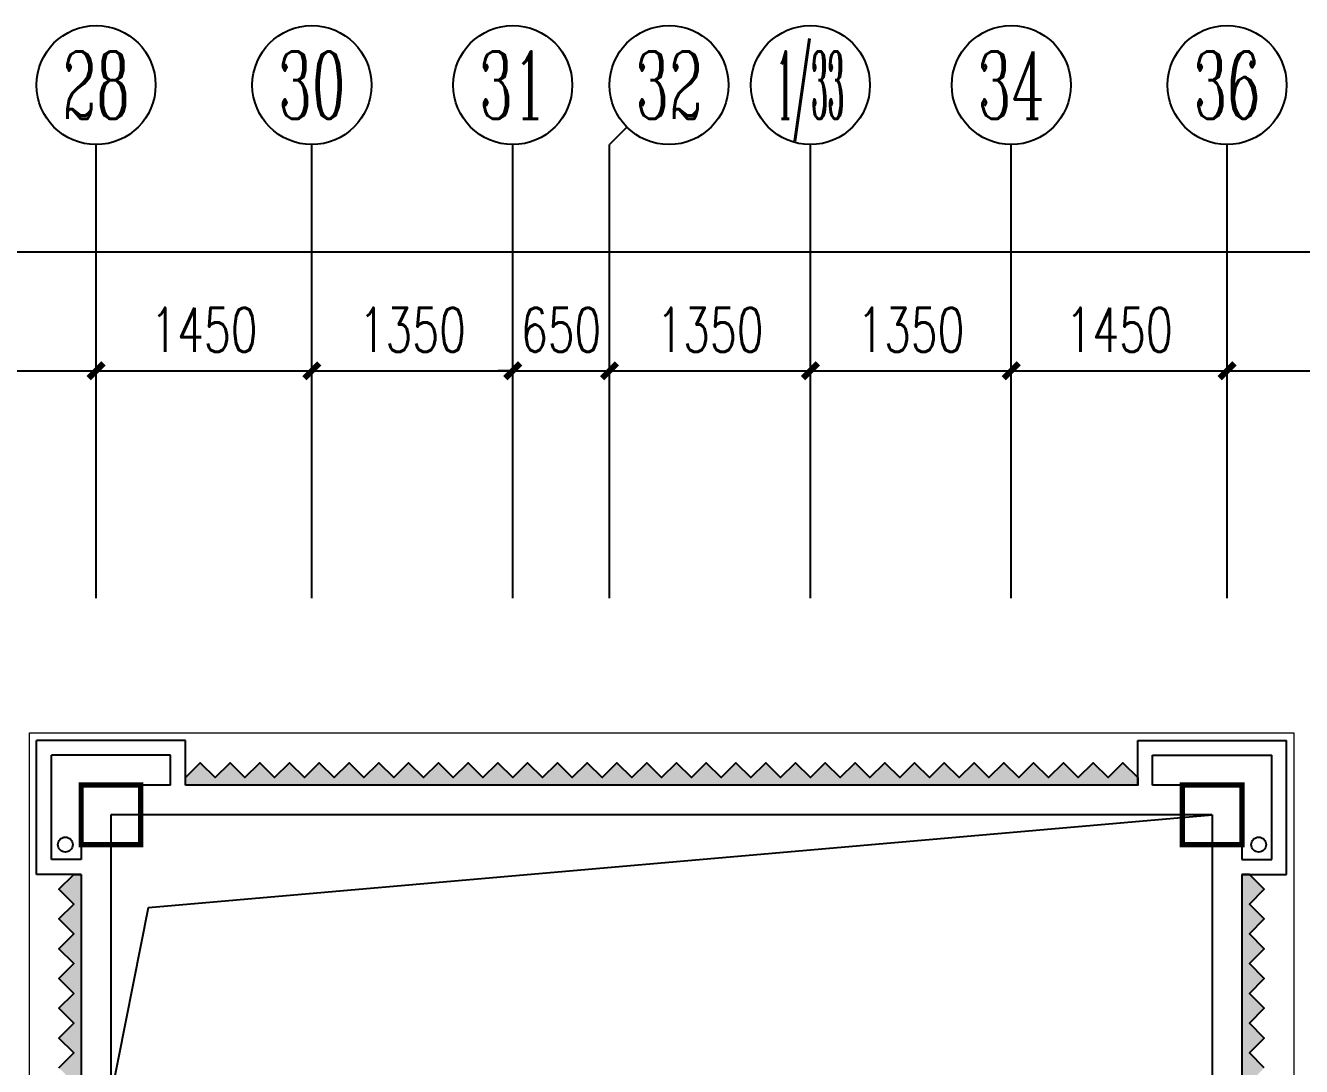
# Model space of a CAD drawing. Extents: x -993182 to -819982, y 169304 to 600104.
# Drawn here: x -854422 to -845848, y 385016 to 392011 of the extents above; entities that cross this region are included whole.
import ezdxf
from ezdxf.enums import TextEntityAlignment as Align

# ---------------------------------------------------------------- set-up
doc = ezdxf.new("R2010")
doc.units = 0
doc.header["$LTSCALE"] = 1000
doc.header["$MEASUREMENT"] = 0
for name, color, linetype in [('6', 203, 'Continuous'), ('8', 8, 'Continuous'), ('AXIS', 3, 'Continuous'), ('AXIS_TEXT', 7, 'Continuous'), ('WALL', 4, 'Continuous'), ('面层', 215, 'Continuous')]:
    doc.layers.add(name, color=color, linetype=linetype)
doc.layers.add('投影线', color=150, linetype='Continuous', lineweight=18)
doc.styles.add('_TCH_AXIS', font='COMPLEX', dxfattribs={"bigfont": 'GBCBIG'})
doc.styles.add('_TCH_DIM_T3', font='SIMPLEX', dxfattribs={"width": 0.705882, "bigfont": 'GBCBIG'})
doc.styles.add('COMPLEX', font='COMPLEX')
doc.dimstyles.new('_TCH_ARCH&&100', dxfattribs={"dimtxt": 297.5, "dimasz": 100, "dimexe": 250, "dimexo": 300, "dimgap": 126.25, "dimtad": 1, "dimdec": 0, "dimzin": 0, "dimdsep": 46, "dimtxsty": '_TCH_DIM_T3', "dimblk": 'ARCHTICK', "dimcen": 0.09, "dimclrt": 7, "dimazin": 2, "dimtfac": 1, "dimtdec": 0, "dimtix": 1, "dimtmove": 2, "dimatfit": 3, "dimfxl": 0, "dimtolj": 1, "dimtzin": 0, "dimarcsym": 0})

# ---------------------------------------------------------------- blocks, each defined once
blk = doc.blocks.new('q2')
at = {"color": 3, "const_width": 35}
for points in [[(-488646.1, -356341), (-488646.1, -356741), (-488246.1, -356741), (-488246.1, -356341)], [(-481246.1, -356341), (-481246.1, -356741), (-480846.1, -356741), (-480846.1, -356341)]]:
    blk.add_lwpolyline(points, close=True, dxfattribs=at)
blk = doc.blocks.new('_AXISO')
blk.add_circle((0, 0), 0.5)
at = {"layer": 'AXIS_TEXT', "style": 'COMPLEX', "width": 1.041667}
blk.add_attdef('A', text='', height=0.56, dxfattribs=at).set_placement((-0.25, -0.28), (0.25, -0.28), align=Align.FIT)
blk = doc.blocks.new('_ArchTick')
at = {"color": 0, "linetype": 'ByBlock', "const_width": 0.4}
blk.add_lwpolyline([(-0.5, -0.5), (0.5, 0.5)], dxfattribs=at)
blk = doc.blocks.new('*D248')
at = {"layer": 'AXIS', "color": 0, "lineweight": -2}
for p, q in [((-256408.8, -356155.5), (-256408.8, -353578.3)), ((-196308.8, -356155.5), (-196308.8, -353578.3)), ((-256408.8, -353828.3), (-196308.8, -353828.3))]:
    blk.add_line(p, q, dxfattribs=at)
at = {"layer": 'Defpoints', "color": 0}
for p in [(-196308.8, -353828.3), (-256408.8, -356455.5), (-196308.8, -356455.5)]:
    blk.add_point(p, dxfattribs=at)
at = {"layer": 'AXIS', "color": 0, "lineweight": -2, "xscale": 100, "yscale": 100, "zscale": 100, "rotation": 180}
blk.add_blockref('_ArchTick', (-256408.8, -353828.3), dxfattribs=at)
at = {"layer": 'AXIS', "color": 0, "lineweight": -2, "xscale": 100, "yscale": 100, "zscale": 100}
blk.add_blockref('_ArchTick', (-196308.8, -353828.3), dxfattribs=at)
at = {"layer": 'AXIS', "color": 7, "insert": (-226358.8, -353553.3), "char_height": 297.5, "attachment_point": 5, "style": '_TCH_DIM_T3'}
blk.add_mtext('\\A1;60100', dxfattribs=at)
blk = doc.blocks.new('*D271')
at = {"layer": 'AXIS', "color": 0, "lineweight": -2}
for p, q in [((-217108.8, -356155.5), (-217108.8, -354378.3)), ((-215108.8, -356155.5), (-215108.8, -354378.3)), ((-217108.8, -354628.3), (-215108.8, -354628.3))]:
    blk.add_line(p, q, dxfattribs=at)
at = {"layer": 'Defpoints', "color": 0}
for p in [(-215108.8, -354628.3), (-217108.8, -356455.5), (-215108.8, -356455.5)]:
    blk.add_point(p, dxfattribs=at)
at = {"layer": 'AXIS', "color": 0, "lineweight": -2, "xscale": 100, "yscale": 100, "zscale": 100, "rotation": 180}
blk.add_blockref('_ArchTick', (-217108.8, -354628.3), dxfattribs=at)
at = {"layer": 'AXIS', "color": 0, "lineweight": -2, "xscale": 100, "yscale": 100, "zscale": 100}
blk.add_blockref('_ArchTick', (-215108.8, -354628.3), dxfattribs=at)
at = {"layer": 'AXIS', "color": 7, "insert": (-216108.8, -354353.3), "char_height": 297.5, "attachment_point": 5, "style": '_TCH_DIM_T3'}
blk.add_mtext('\\A1;2000', dxfattribs=at)
blk = doc.blocks.new('*D272')
at = {"layer": 'AXIS', "color": 0, "lineweight": -2}
for p, q in [((-215108.8, -356155.5), (-215108.8, -354378.3)), ((-213658.8, -356155.5), (-213658.8, -354378.3)), ((-215108.8, -354628.3), (-213658.8, -354628.3))]:
    blk.add_line(p, q, dxfattribs=at)
at = {"layer": 'Defpoints', "color": 0}
for p in [(-213658.8, -354628.3), (-215108.8, -356455.5), (-213658.8, -356455.5)]:
    blk.add_point(p, dxfattribs=at)
at = {"layer": 'AXIS', "color": 0, "lineweight": -2, "xscale": 100, "yscale": 100, "zscale": 100, "rotation": 180}
blk.add_blockref('_ArchTick', (-215108.8, -354628.3), dxfattribs=at)
at = {"layer": 'AXIS', "color": 0, "lineweight": -2, "xscale": 100, "yscale": 100, "zscale": 100}
blk.add_blockref('_ArchTick', (-213658.8, -354628.3), dxfattribs=at)
at = {"layer": 'AXIS', "color": 7, "insert": (-214383.8, -354353.3), "char_height": 297.5, "attachment_point": 5, "style": '_TCH_DIM_T3'}
blk.add_mtext('\\A1;1450', dxfattribs=at)
blk = doc.blocks.new('*D273')
at = {"layer": 'AXIS', "color": 0, "lineweight": -2}
for p, q in [((-213658.8, -356155.5), (-213658.8, -354378.3)), ((-212308.8, -356155.5), (-212308.8, -354378.3)), ((-213658.8, -354628.3), (-212308.8, -354628.3))]:
    blk.add_line(p, q, dxfattribs=at)
at = {"layer": 'Defpoints', "color": 0}
for p in [(-212308.8, -354628.3), (-213658.8, -356455.5), (-212308.8, -356455.5)]:
    blk.add_point(p, dxfattribs=at)
at = {"layer": 'AXIS', "color": 0, "lineweight": -2, "xscale": 100, "yscale": 100, "zscale": 100, "rotation": 180}
blk.add_blockref('_ArchTick', (-213658.8, -354628.3), dxfattribs=at)
at = {"layer": 'AXIS', "color": 0, "lineweight": -2, "xscale": 100, "yscale": 100, "zscale": 100}
blk.add_blockref('_ArchTick', (-212308.8, -354628.3), dxfattribs=at)
at = {"layer": 'AXIS', "color": 7, "insert": (-212983.8, -354353.3), "char_height": 297.5, "attachment_point": 5, "style": '_TCH_DIM_T3'}
blk.add_mtext('\\A1;1350', dxfattribs=at)
blk = doc.blocks.new('*D274')
at = {"layer": 'AXIS', "color": 0, "lineweight": -2}
for p, q in [((-212308.8, -356155.5), (-212308.8, -354378.3)), ((-211658.8, -356155.5), (-211658.8, -354378.3)), ((-212308.8, -354628.3), (-212408.8, -354628.3)), ((-212308.8, -354628.3), (-211658.8, -354628.3)), ((-211658.8, -354628.3), (-211558.8, -354628.3))]:
    blk.add_line(p, q, dxfattribs=at)
at = {"layer": 'Defpoints', "color": 0}
for p in [(-211658.8, -354628.3), (-212308.8, -356455.5), (-211658.8, -356455.5)]:
    blk.add_point(p, dxfattribs=at)
at = {"layer": 'AXIS', "color": 0, "lineweight": -2, "xscale": 100, "yscale": 100, "zscale": 100}
blk.add_blockref('_ArchTick', (-212308.8, -354628.3), dxfattribs=at)
at = {"layer": 'AXIS', "color": 0, "lineweight": -2, "xscale": 100, "yscale": 100, "zscale": 100, "rotation": 180}
blk.add_blockref('_ArchTick', (-211658.8, -354628.3), dxfattribs=at)
at = {"layer": 'AXIS', "color": 7, "insert": (-211983.8, -354353.3), "char_height": 297.5, "attachment_point": 5, "style": '_TCH_DIM_T3'}
blk.add_mtext('\\A1;650', dxfattribs=at)
blk = doc.blocks.new('*D275')
at = {"layer": 'AXIS', "color": 0, "lineweight": -2}
for p, q in [((-211658.8, -356155.5), (-211658.8, -354378.3)), ((-210308.8, -356155.5), (-210308.8, -354378.3)), ((-211658.8, -354628.3), (-210308.8, -354628.3))]:
    blk.add_line(p, q, dxfattribs=at)
at = {"layer": 'Defpoints', "color": 0}
for p in [(-210308.8, -354628.3), (-211658.8, -356455.5), (-210308.8, -356455.5)]:
    blk.add_point(p, dxfattribs=at)
at = {"layer": 'AXIS', "color": 0, "lineweight": -2, "xscale": 100, "yscale": 100, "zscale": 100, "rotation": 180}
blk.add_blockref('_ArchTick', (-211658.8, -354628.3), dxfattribs=at)
at = {"layer": 'AXIS', "color": 0, "lineweight": -2, "xscale": 100, "yscale": 100, "zscale": 100}
blk.add_blockref('_ArchTick', (-210308.8, -354628.3), dxfattribs=at)
at = {"layer": 'AXIS', "color": 7, "insert": (-210983.8, -354353.3), "char_height": 297.5, "attachment_point": 5, "style": '_TCH_DIM_T3'}
blk.add_mtext('\\A1;1350', dxfattribs=at)
blk = doc.blocks.new('*D276')
at = {"layer": 'AXIS', "color": 0, "lineweight": -2}
for p, q in [((-210308.8, -356155.5), (-210308.8, -354378.3)), ((-208958.8, -356155.5), (-208958.8, -354378.3)), ((-210308.8, -354628.3), (-208958.8, -354628.3))]:
    blk.add_line(p, q, dxfattribs=at)
at = {"layer": 'Defpoints', "color": 0}
for p in [(-208958.8, -354628.3), (-210308.8, -356455.5), (-208958.8, -356455.5)]:
    blk.add_point(p, dxfattribs=at)
at = {"layer": 'AXIS', "color": 0, "lineweight": -2, "xscale": 100, "yscale": 100, "zscale": 100, "rotation": 180}
blk.add_blockref('_ArchTick', (-210308.8, -354628.3), dxfattribs=at)
at = {"layer": 'AXIS', "color": 0, "lineweight": -2, "xscale": 100, "yscale": 100, "zscale": 100}
blk.add_blockref('_ArchTick', (-208958.8, -354628.3), dxfattribs=at)
at = {"layer": 'AXIS', "color": 7, "insert": (-209633.8, -354353.3), "char_height": 297.5, "attachment_point": 5, "style": '_TCH_DIM_T3'}
blk.add_mtext('\\A1;1350', dxfattribs=at)
blk = doc.blocks.new('*D277')
at = {"layer": 'AXIS', "color": 0, "lineweight": -2}
for p, q in [((-208958.8, -356155.5), (-208958.8, -354378.3)), ((-207508.8, -356155.5), (-207508.8, -354378.3)), ((-208958.8, -354628.3), (-207508.8, -354628.3))]:
    blk.add_line(p, q, dxfattribs=at)
at = {"layer": 'Defpoints', "color": 0}
for p in [(-207508.8, -354628.3), (-208958.8, -356455.5), (-207508.8, -356455.5)]:
    blk.add_point(p, dxfattribs=at)
at = {"layer": 'AXIS', "color": 0, "lineweight": -2, "xscale": 100, "yscale": 100, "zscale": 100, "rotation": 180}
blk.add_blockref('_ArchTick', (-208958.8, -354628.3), dxfattribs=at)
at = {"layer": 'AXIS', "color": 0, "lineweight": -2, "xscale": 100, "yscale": 100, "zscale": 100}
blk.add_blockref('_ArchTick', (-207508.8, -354628.3), dxfattribs=at)
at = {"layer": 'AXIS', "color": 7, "insert": (-208233.8, -354353.3), "char_height": 297.5, "attachment_point": 5, "style": '_TCH_DIM_T3'}
blk.add_mtext('\\A1;1450', dxfattribs=at)
blk = doc.blocks.new('*D278')
at = {"layer": 'AXIS', "color": 0, "lineweight": -2}
for p, q in [((-207508.8, -356155.5), (-207508.8, -354378.3)), ((-205508.8, -356155.5), (-205508.8, -354378.3)), ((-207508.8, -354628.3), (-205508.8, -354628.3))]:
    blk.add_line(p, q, dxfattribs=at)
at = {"layer": 'Defpoints', "color": 0}
for p in [(-205508.8, -354628.3), (-207508.8, -356455.5), (-205508.8, -356455.5)]:
    blk.add_point(p, dxfattribs=at)
at = {"layer": 'AXIS', "color": 0, "lineweight": -2, "xscale": 100, "yscale": 100, "zscale": 100, "rotation": 180}
blk.add_blockref('_ArchTick', (-207508.8, -354628.3), dxfattribs=at)
at = {"layer": 'AXIS', "color": 0, "lineweight": -2, "xscale": 100, "yscale": 100, "zscale": 100}
blk.add_blockref('_ArchTick', (-205508.8, -354628.3), dxfattribs=at)
at = {"layer": 'AXIS', "color": 7, "insert": (-206508.8, -354353.3), "char_height": 297.5, "attachment_point": 5, "style": '_TCH_DIM_T3'}
blk.add_mtext('\\A1;2000', dxfattribs=at)
blk = doc.blocks.new('5#、7#楼参照')
at = {"layer": '8'}
h = blk.add_hatch(dxfattribs=at)
h.set_pattern_fill('HONEY', color=256, scale=20)
h.set_pattern_definition([(0, (1e-10, 624.5), (47.625, 27.4963), [31.75, -63.5]), (120, (1e-10, 624.5), (-47.6249943, 27.4963099), [31.75, -63.5]), (60, (1e-10, 624.5), (5.7e-06, 54.9926099), [-63.5, 31.75])])
edge = h.paths.add_edge_path()
edge.add_line((-214508.8, -357411.1), (-214508.8, -357362))
edge.add_line((-214508.8, -357362), (-214408.8, -357262))
edge.add_line((-214408.8, -357262), (-214308.8, -357362))
edge.add_line((-214308.8, -357362), (-214208.8, -357262))
edge.add_line((-214208.8, -357262), (-214108.8, -357362))
edge.add_line((-214108.8, -357362), (-214008.8, -357262))
edge.add_line((-214008.8, -357262), (-213908.8, -357362))
edge.add_line((-213908.8, -357362), (-213808.8, -357262))
edge.add_line((-213808.8, -357262), (-213708.8, -357362))
edge.add_line((-213708.8, -357362), (-213608.8, -357262))
edge.add_line((-213608.8, -357262), (-213508.8, -357362))
edge.add_line((-213508.8, -357362), (-213408.8, -357262))
edge.add_line((-213408.8, -357262), (-213308.8, -357362))
edge.add_line((-213308.8, -357362), (-213208.8, -357262))
edge.add_line((-213208.8, -357262), (-213108.8, -357362))
edge.add_line((-213108.8, -357362), (-213008.8, -357262))
edge.add_line((-213008.8, -357262), (-212908.8, -357362))
edge.add_line((-212908.8, -357362), (-212808.8, -357262))
edge.add_line((-212808.8, -357262), (-212708.8, -357362))
edge.add_line((-212708.8, -357362), (-212608.8, -357262))
edge.add_line((-212608.8, -357262), (-212508.8, -357362))
edge.add_line((-212508.8, -357362), (-212408.8, -357262))
edge.add_line((-212408.8, -357262), (-212308.8, -357362))
edge.add_line((-212308.8, -357362), (-212208.8, -357262))
edge.add_line((-212208.8, -357262), (-212108.8, -357362))
edge.add_line((-212108.8, -357362), (-212008.8, -357262))
edge.add_line((-212008.8, -357262), (-211908.8, -357362))
edge.add_line((-211908.8, -357362), (-211808.8, -357262))
edge.add_line((-211808.8, -357262), (-211708.8, -357362))
edge.add_line((-211708.8, -357362), (-211608.8, -357262))
edge.add_line((-211608.8, -357262), (-211508.8, -357362))
edge.add_line((-211508.8, -357362), (-211408.8, -357262))
edge.add_line((-211408.8, -357262), (-211308.8, -357362))
edge.add_line((-211308.8, -357362), (-211208.8, -357262))
edge.add_line((-211208.8, -357262), (-211108.8, -357362))
edge.add_line((-211108.8, -357362), (-211008.8, -357262))
edge.add_line((-211008.8, -357262), (-210908.8, -357362))
edge.add_line((-210908.8, -357362), (-210808.8, -357262))
edge.add_line((-210808.8, -357262), (-210708.8, -357362))
edge.add_line((-210708.8, -357362), (-210608.8, -357262))
edge.add_line((-210608.8, -357262), (-210508.8, -357362))
edge.add_line((-210508.8, -357362), (-210408.8, -357262))
edge.add_line((-210408.8, -357262), (-210308.8, -357362))
edge.add_line((-210308.8, -357362), (-210208.8, -357262))
edge.add_line((-210208.8, -357262), (-210108.8, -357362))
edge.add_line((-210108.8, -357362), (-210008.8, -357262))
edge.add_line((-210008.8, -357262), (-209908.8, -357362))
edge.add_line((-209908.8, -357362), (-209808.8, -357262))
edge.add_line((-209808.8, -357262), (-209708.8, -357362))
edge.add_line((-209708.8, -357362), (-209608.8, -357262))
edge.add_line((-209608.8, -357262), (-209508.8, -357362))
edge.add_line((-209508.8, -357362), (-209408.8, -357262))
edge.add_line((-209408.8, -357262), (-209308.8, -357362))
edge.add_line((-209308.8, -357362), (-209208.8, -357262))
edge.add_line((-209208.8, -357262), (-209108.8, -357362))
edge.add_line((-209108.8, -357362), (-209008.8, -357262))
edge.add_line((-209008.8, -357262), (-208908.8, -357362))
edge.add_line((-208908.8, -357362), (-208808.8, -357262))
edge.add_line((-208808.8, -357262), (-208708.8, -357362))
edge.add_line((-208708.8, -357362), (-208608.8, -357262))
edge.add_line((-208608.8, -357262), (-208508.8, -357362))
edge.add_line((-208508.8, -357362), (-208408.8, -357262))
edge.add_line((-208408.8, -357262), (-208308.8, -357362))
edge.add_line((-208308.8, -357362), (-208208.8, -357262))
edge.add_line((-208208.8, -357262), (-208108.8, -357362))
edge.add_line((-208108.8, -357362), (-208108.8, -357412))
edge.add_line((-208108.8, -357412), (-211269.9, -357412))
edge.add_line((-211269.9, -357412), (-214508.8, -357412))
h = blk.add_hatch(dxfattribs=at)
h.set_pattern_fill('HONEY', color=256, scale=20)
h.set_pattern_definition([(0, (141.403, 2e-10), (47.625, 27.4963), [31.75, -63.5]), (120, (141.403, 2e-10), (-47.6249943, 27.4963099), [31.75, -63.5]), (60, (141.403, 2e-10), (5.7e-06, 54.9926099), [-63.5, 31.75])])
h.paths.add_polyline_path([(-215208.8, -358012), (-215208.8, -361212), (-215258.8, -361212), (-215358.8, -361112), (-215258.8, -361012), (-215358.8, -360912), (-215258.8, -360812), (-215358.8, -360712), (-215258.8, -360612), (-215358.8, -360512), (-215258.8, -360412), (-215358.8, -360312), (-215258.8, -360212), (-215358.8, -360112), (-215258.8, -360012), (-215358.8, -359912), (-215258.8, -359812), (-215358.8, -359712), (-215258.8, -359612), (-215358.8, -359512), (-215258.8, -359412), (-215358.8, -359312), (-215258.8, -359212), (-215358.8, -359112), (-215258.8, -359012), (-215358.8, -358912), (-215258.8, -358812), (-215358.8, -358712), (-215258.8, -358612), (-215358.8, -358512), (-215258.8, -358412), (-215358.8, -358312), (-215258.8, -358212), (-215358.8, -358112), (-215258.8, -358012)])
h = blk.add_hatch(dxfattribs=at)
h.set_pattern_fill('HONEY', color=256, scale=20)
h.set_pattern_definition([(0, (0, 0), (47.625, 27.4963), [31.75, -63.5]), (120, (0, 0), (-47.6249943, 27.4963099), [31.75, -63.5]), (60, (0, 0), (5.7e-06, 54.9926099), [-63.5, 31.75])])
h.paths.add_polyline_path([(-207408.8, -358012), (-207408.8, -361212), (-207358.8, -361212), (-207258.8, -361112), (-207358.8, -361012), (-207258.8, -360912), (-207358.8, -360812), (-207258.8, -360712), (-207358.8, -360612), (-207258.8, -360512), (-207358.8, -360412), (-207258.8, -360312), (-207358.8, -360212), (-207258.8, -360112), (-207358.8, -360012), (-207258.8, -359912), (-207358.8, -359812), (-207258.8, -359712), (-207358.8, -359612), (-207258.8, -359512), (-207358.8, -359412), (-207258.8, -359312), (-207358.8, -359212), (-207258.8, -359112), (-207358.8, -359012), (-207258.8, -358912), (-207358.8, -358812), (-207258.8, -358712), (-207358.8, -358612), (-207258.8, -358512), (-207358.8, -358412), (-207258.8, -358312), (-207358.8, -358212), (-207258.8, -358112), (-207358.8, -358012)])
at = {"color": 6}
blk.add_lwpolyline([(-215008.8, -359512), (-214757, -358235.5), (-207608.8, -357612)], dxfattribs=at)
for centre in [(-215315.3, -357812), (-207296.3, -357812)]:
    blk.add_circle(centre, 50, dxfattribs=at)
at = {"layer": '6'}
for points in [[(-214508.8, -357411.1), (-214508.8, -357362), (-214408.8, -357262), (-214308.8, -357362), (-214208.8, -357262), (-214108.8, -357362), (-214008.8, -357262), (-213908.8, -357362), (-213808.8, -357262), (-213708.8, -357362), (-213608.8, -357262), (-213508.8, -357362), (-213408.8, -357262), (-213308.8, -357362), (-213208.8, -357262), (-213108.8, -357362), (-213008.8, -357262), (-212908.8, -357362), (-212808.8, -357262), (-212708.8, -357362), (-212608.8, -357262), (-212508.8, -357362), (-212408.8, -357262), (-212308.8, -357362), (-212208.8, -357262), (-212108.8, -357362), (-212008.8, -357262), (-211908.8, -357362), (-211808.8, -357262), (-211708.8, -357362), (-211608.8, -357262), (-211508.8, -357362), (-211408.8, -357262), (-211308.8, -357362), (-211208.8, -357262), (-211108.8, -357362), (-211008.8, -357262), (-210908.8, -357362), (-210808.8, -357262), (-210708.8, -357362), (-210608.8, -357262), (-210508.8, -357362), (-210408.8, -357262), (-210308.8, -357362), (-210208.8, -357262), (-210108.8, -357362), (-210008.8, -357262), (-209908.8, -357362), (-209808.8, -357262), (-209708.8, -357362), (-209608.8, -357262), (-209508.8, -357362), (-209408.8, -357262), (-209308.8, -357362), (-209208.8, -357262), (-209108.8, -357362), (-209008.8, -357262), (-208908.8, -357362), (-208808.8, -357262), (-208708.8, -357362), (-208608.8, -357262), (-208508.8, -357362), (-208408.8, -357262), (-208308.8, -357362), (-208208.8, -357262), (-208108.8, -357362), (-208108.8, -357412), (-211269.9, -357412), (-214508.8, -357412)], [(-215208.8, -358012), (-215208.8, -361212)], [(-215358.8, -359312), (-215258.8, -359212), (-215358.8, -359112), (-215258.8, -359012), (-215358.8, -358912), (-215258.8, -358812), (-215358.8, -358712), (-215258.8, -358612), (-215358.8, -358512), (-215258.8, -358412), (-215358.8, -358312), (-215258.8, -358212), (-215358.8, -358112), (-215258.8, -358012), (-215208.8, -358012)], [(-207408.8, -358012), (-207408.8, -361212)], [(-207258.8, -359312), (-207358.8, -359212), (-207258.8, -359112), (-207358.8, -359012), (-207258.8, -358912), (-207358.8, -358812), (-207258.8, -358712), (-207358.8, -358612), (-207258.8, -358512), (-207358.8, -358412), (-207258.8, -358312), (-207358.8, -358212), (-207258.8, -358112), (-207358.8, -358012), (-207408.8, -358012)]]:
    blk.add_lwpolyline(points, dxfattribs=at)
at = {"layer": 'AXIS'}
for p, q in [((-211541.6, -352991.2), (-211658.8, -353108.3)), ((-215108.8, -355308.6), (-215108.8, -353108.3)), ((-213658.8, -355308.6), (-213658.8, -353108.3)), ((-212308.8, -355308.6), (-212308.8, -353108.3)), ((-211658.8, -355308.6), (-211658.8, -353108.3)), ((-210308.8, -355613.9), (-210308.8, -353108.3)), ((-208958.8, -355308.6), (-208958.8, -353108.3)), ((-207508.8, -355308.6), (-207508.8, -353108.3))]:
    blk.add_line(p, q, dxfattribs=at)
at = {"layer": 'WALL'}
for p, q in [((-215508.8, -358012), (-215508.8, -357112)), ((-214508.8, -357112), (-215508.8, -357112)), ((-214508.8, -357412), (-214508.8, -357112)), ((-208108.8, -357412), (-208108.8, -357112)), ((-208108.8, -357112), (-207108.8, -357112)), ((-207108.8, -358012), (-207108.8, -357112)), ((-215408.8, -357912), (-215408.8, -357212)), ((-214608.8, -357212), (-215408.8, -357212)), ((-214608.8, -357412), (-214608.8, -357212)), ((-208008.8, -357412), (-208008.8, -357212)), ((-208008.8, -357212), (-207208.8, -357212)), ((-207208.8, -357912), (-207208.8, -357212)), ((-214608.8, -357412), (-215208.8, -357412)), ((-215208.8, -357412), (-215208.8, -357912)), ((-208108.8, -357412), (-214508.8, -357412)), ((-207408.8, -357412), (-208008.8, -357412)), ((-207408.8, -357412), (-207408.8, -357912)), ((-214508.8, -357612), (-215008.8, -357612)), ((-215008.8, -357612), (-215008.8, -358012)), ((-208008.8, -357612), (-214508.8, -357612)), ((-207608.8, -357612), (-208008.8, -357612)), ((-207608.8, -357612), (-207608.8, -358012)), ((-215208.8, -357912), (-215408.8, -357912)), ((-207408.8, -357912), (-207208.8, -357912)), ((-215208.8, -358012), (-215508.8, -358012)), ((-215208.8, -358012), (-215208.8, -359612)), ((-215008.8, -358012), (-215008.8, -359512)), ((-207608.8, -358012), (-207608.8, -359512)), ((-207408.8, -358012), (-207108.8, -358012)), ((-207408.8, -358012), (-207408.8, -359612))]:
    blk.add_line(p, q, dxfattribs=at)
at = {"layer": '投影线', "linetype": 'Continuous', "elevation": 76500}
blk.add_lwpolyline([(-215557, -361212), (-215557, -357062), (-207060.6, -357062), (-207060.6, -361212)], dxfattribs=at)
at = {"layer": 'AXIS'}
ref = blk.add_blockref('_AXISO', (-215108.8, -352708.3), dxfattribs=dict(at, xscale=800, yscale=800, zscale=800))
ref.add_attrib('A', '28', dxfattribs={"layer": 'AXIS_TEXT', "height": 452.55, "style": '_TCH_AXIS', "width": 0.617647}).set_placement((-215335.1, -352934.6), (-214882.5, -352934.6), align=Align.FIT)
ref = blk.add_blockref('_AXISO', (-213658.8, -352708.3), dxfattribs=dict(at, xscale=800, yscale=800, zscale=800))
ref.add_attrib('A', '30', dxfattribs={"layer": 'AXIS_TEXT', "height": 452.55, "style": '_TCH_AXIS', "width": 0.636364}).set_placement((-213885.1, -352934.6), (-213432.5, -352934.6), align=Align.FIT)
ref = blk.add_blockref('_AXISO', (-212308.8, -352708.3), dxfattribs=dict(at, xscale=800, yscale=800, zscale=800))
ref.add_attrib('A', '31', dxfattribs={"layer": 'AXIS_TEXT', "height": 452.55, "style": '_TCH_AXIS', "width": 0.75}).set_placement((-212535.1, -352934.6), (-212082.5, -352934.6), align=Align.FIT)
ref = blk.add_blockref('_AXISO', (-211258.8, -352708.3), dxfattribs=dict(at, xscale=800, yscale=800, zscale=800))
ref.add_attrib('A', '32', dxfattribs={"layer": 'AXIS_TEXT', "height": 452.55, "style": '_TCH_AXIS', "width": 0.636364}).set_placement((-211485.1, -352934.6), (-211032.5, -352934.6), align=Align.FIT)
ref = blk.add_blockref('_AXISO', (-210308.8, -352708.3), dxfattribs=dict(at, xscale=800, yscale=800, zscale=800))
ref.add_attrib('A', '1/33', dxfattribs={"layer": 'AXIS_TEXT', "height": 452.55, "style": '_TCH_AXIS', "width": 0.3}).set_placement((-210535.1, -352934.6), (-210082.5, -352934.6), align=Align.FIT)
ref = blk.add_blockref('_AXISO', (-208958.8, -352708.3), dxfattribs=dict(at, xscale=800, yscale=800, zscale=800))
ref.add_attrib('A', '34', dxfattribs={"layer": 'AXIS_TEXT', "height": 452.55, "style": '_TCH_AXIS', "width": 0.6}).set_placement((-209185.1, -352934.6), (-208732.5, -352934.6), align=Align.FIT)
ref = blk.add_blockref('_AXISO', (-207508.8, -352708.3), dxfattribs=dict(at, xscale=800, yscale=800, zscale=800))
ref.add_attrib('A', '36', dxfattribs={"layer": 'AXIS_TEXT', "height": 452.55, "style": '_TCH_AXIS', "width": 0.636364}).set_placement((-207735.1, -352934.6), (-207282.5, -352934.6), align=Align.FIT)
at = {"layer": '面层'}
blk.add_blockref('q2', (273437.3, -1071), dxfattribs=at)
at = {"layer": 'AXIS'}
for p1, p2, distance, picture, middle in [((-256408.8, -356455.5), (-196308.8, -356455.5), 2627.2, '*D248', (-226358.8, -353553.3)), ((-217108.8, -356455.5), (-215108.8, -356455.5), 1827.2, '*D271', (-216108.8, -354353.3)), ((-215108.8, -356455.5), (-213658.8, -356455.5), 1827.2, '*D272', (-214383.8, -354353.3)), ((-213658.8, -356455.5), (-212308.8, -356455.5), 1827.2, '*D273', (-212983.8, -354353.3)), ((-212308.8, -356455.5), (-211658.8, -356455.5), 1827.2, '*D274', (-211983.8, -354353.3)), ((-211658.8, -356455.5), (-210308.8, -356455.5), 1827.2, '*D275', (-210983.8, -354353.3)), ((-210308.8, -356455.5), (-208958.8, -356455.5), 1827.2, '*D276', (-209633.8, -354353.3)), ((-208958.8, -356455.5), (-207508.8, -356455.5), 1827.2, '*D277', (-208233.8, -354353.3)), ((-207508.8, -356455.5), (-205508.8, -356455.5), 1827.2, '*D278', (-206508.8, -354353.3))]:
    dim = blk.add_aligned_dim(p1=p1, p2=p2, distance=distance, dimstyle='_TCH_ARCH&&100', dxfattribs=at)
    dim.commit()
    dim.dimension.update_dxf_attribs({"geometry": picture, "text_midpoint": middle})

msp = doc.modelspace()

# ---------------------------------------------------------------- block references
at = {"layer": '面层'}
msp.add_blockref('5#、7#楼参照', (-638839.5, 744319), dxfattribs=at)

doc.saveas('drawing.dxf')
